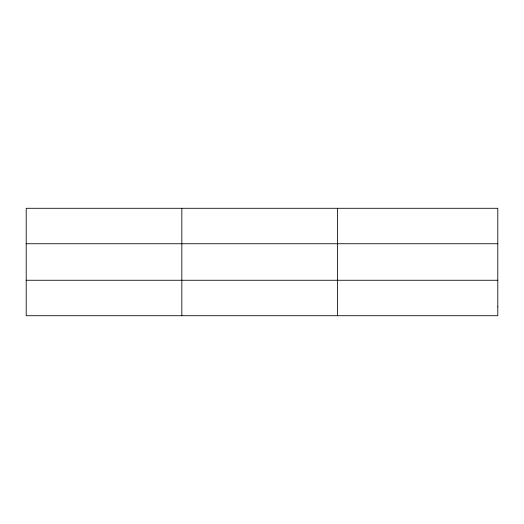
<?xml version="1.0" encoding="UTF-8"?>
<svg xmlns="http://www.w3.org/2000/svg" width="524" height="524" viewBox="0 0 524 524"><rect width="100%" height="100%" fill="white"/><g stroke="black" fill="none" stroke-linecap="round" stroke-linejoin="round"><path stroke-width="0.79" d="M181.828 208.29L181.828 315.71M337.456 208.29L337.456 315.71M26.2 243.739L497.8 243.739M26.2 280.261L497.8 280.261M497.8 306.848L497.8 315.71L26.2 315.71L26.2 208.29L497.8 208.29L497.8 306.848"/></g></svg>
